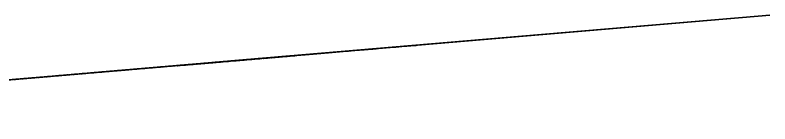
# Model space of a CAD drawing. Header units: millimetres. Extents: x 235072 to 246269, y 20126 to 21085.
# Drawn here: x 245739 to 246269, y 21008 to 21085 of the extents above; entities that cross this region are included whole.
import ezdxf

# ---------------------------------------------------------------- set-up
doc = ezdxf.new("R2010")
doc.units = ezdxf.units.MM
doc.header["$MEASUREMENT"] = 0
doc.linetypes.add('CENTER2', pattern=[1.125, 0.75, -0.125, 0.125, -0.125])
doc.linetypes.add('HIDDEN2', pattern=[0.1875, 0.125, -0.0625])
for name, color, linetype in [('Section 2-150-SL-B4-221', 85, 'Continuous'), ('Section 2-150-SL-B4-249', 85, 'Continuous'), ('Section 2-CENTER', 1, 'CENTER2'), ('Section 2-HIDDEN', 7, 'HIDDEN2'), ('Section 2-PROPOSED_PIPE_SUPPORT_3', 6, 'Continuous'), ('Section 2-RE', 5, 'Continuous'), ('Section 2-SLUDGE TO STRAIN PRESS INLET', 3, 'Continuous')]:
    doc.layers.add(name, color=color, linetype=linetype)

# ---------------------------------------------------------------- blocks, each defined once
blk = doc.blocks.new('*U318')
at = {"layer": 'Section 2-CENTER'}
blk.add_line((245910.74, 21054.5, 23686.02), (245393.08, 21010.18, 24205.57), dxfattribs=at)
at = {"layer": 'Section 2-HIDDEN'}
for p, q in [((245867.92, 21050.83, 23686.33), (245889.49, 21052.68, 23664.69)), ((245899.95, 21053.57, 23675.18), (245889.49, 21052.68, 23664.69)), ((245393.08, 21010.18, 24205.57), (245379.66, 21009.03, 24219.04))]:
    blk.add_line(p, q, dxfattribs=at)
at = {"layer": 'Section 2-RE', "color": 0, "linetype": 'ByBlock', "lineweight": -2}
for p, q in [((245414.33, 21012, 24226.9), (245931.99, 21056.32, 23707.34)), ((245931.99, 21056.32, 23707.34), (245899.95, 21053.57, 23675.18)), ((245371.83, 21008.36, 24184.24), (245867.92, 21050.83, 23686.33))]:
    blk.add_line(p, q, dxfattribs=at)
blk = doc.blocks.new('*U320')
at = {"layer": 'Section 2-150-SL-B4-249', "color": 0, "linetype": 'ByBlock', "lineweight": -2}
for p, q in [((245709.27, 21037.25, 24178.59), (245937.04, 21056.75, 24178.59)), ((245937.04, 21056.75, 24346.87), (245709.27, 21037.25, 24346.87)), ((245709.27, 21037.25, 24346.87), (245709.27, 21037.25, 24178.59))]:
    blk.add_line(p, q, dxfattribs=at)
at = {"layer": 'Section 2-150-SL-B4-249', "color": 0, "linetype": 'ByBlock', "lineweight": -2, "extrusion": (-0.085306, 0.996355, 4.85738e-29)}
blk.add_arc((-246836.81, 24262.73), 84.14, 90, 270, dxfattribs=at)
at = {"layer": 'Section 2-CENTER'}
blk.add_line((245709.27, 21037.25, 24262.73), (245937.04, 21056.75, 24262.73), dxfattribs=at)
at = {"layer": 'Section 2-HIDDEN', "extrusion": (-0.085306, 0.996355, 2.4208e-29)}
blk.add_arc((-246836.81, 24262.73), 84.14, 0, 90, dxfattribs=at)
at = {"layer": 'Section 2-HIDDEN', "extrusion": (-0.085306, 0.996355, 2.27748e-29)}
blk.add_arc((-246836.81, 24262.73), 84.14, 270, 360, dxfattribs=at)
blk = doc.blocks.new('*U321')
at = {"layer": 'Section 2-PROPOSED_PIPE_SUPPORT_3', "color": 0, "linetype": 'ByBlock', "lineweight": -2}
for p, q in [((246095.1, 21070.28, 23848.59), (245791.26, 21044.27, 23848.59)), ((246095.1, 21070.28, 23841.89), (245797.93, 21044.84, 23841.89)), ((246095.1, 21070.28, 23833.89), (245805.9, 21045.52, 23833.89)), ((246095.1, 21070.28, 23763.29), (245876.25, 21051.55, 23763.29)), ((246095.1, 21070.28, 23755.29), (245884.22, 21052.23, 23755.29)), ((246095.1, 21070.28, 23748.59), (245890.89, 21052.8, 23748.59)), ((245805.89, 21045.52, 23748.59), (245778.97, 21043.22, 23748.59)), ((245799.22, 21044.95, 23755.29), (245778.97, 21043.22, 23755.29)), ((245791.25, 21044.27, 23763.29), (245778.97, 21043.22, 23763.29)), ((245778.97, 21043.22, 23775.61), (245778.97, 21043.22, 23763.29)), ((245778.97, 21043.22, 23755.29), (245778.97, 21043.22, 23748.59)), ((245778.97, 21043.22, 23763.29), (245778.97, 21043.22, 23755.29))]:
    blk.add_line(p, q, dxfattribs=at)
blk = doc.blocks.new('*U322')
at = {"layer": 'Section 2-PROPOSED_PIPE_SUPPORT_3', "color": 0, "linetype": 'ByBlock', "lineweight": -2}
for p, q in [((246095.1, 21070.28, 24171.89), (245778.97, 21043.22, 24171.89)), ((246095.1, 21070.28, 24163.89), (245778.97, 21043.22, 24163.89)), ((246095.1, 21070.28, 24093.29), (245778.97, 21043.22, 24093.29)), ((246095.1, 21070.28, 24085.29), (245778.97, 21043.22, 24085.29)), ((246095.1, 21070.28, 24078.59), (245778.97, 21043.22, 24078.59)), ((246095.1, 21070.28, 24178.59), (245937.04, 21056.75, 24178.59)), ((245778.97, 21043.22, 24163.89), (245778.97, 21043.22, 24093.29)), ((245778.97, 21043.22, 24171.89), (245778.97, 21043.22, 24163.89)), ((245778.97, 21043.22, 24178.59), (245778.97, 21043.22, 24171.89)), ((245778.97, 21043.22, 24085.29), (245778.97, 21043.22, 24078.59)), ((245778.97, 21043.22, 24093.29), (245778.97, 21043.22, 24085.29))]:
    blk.add_line(p, q, dxfattribs=at)
blk = doc.blocks.new('*U323')
at = {"layer": 'Section 2-PROPOSED_PIPE_SUPPORT_3', "color": 0, "linetype": 'ByBlock', "lineweight": -2}
for p, q in [((246095.1, 21070.28, 24508.59), (245778.97, 21043.22, 24508.59)), ((246095.1, 21070.28, 24501.89), (245778.97, 21043.22, 24501.89)), ((246095.1, 21070.28, 24493.89), (245778.97, 21043.22, 24493.89)), ((246095.1, 21070.28, 24423.29), (245778.97, 21043.22, 24423.29)), ((246095.1, 21070.28, 24415.29), (245778.97, 21043.22, 24415.29)), ((246095.1, 21070.28, 24408.59), (245778.97, 21043.22, 24408.59)), ((245778.97, 21043.22, 24493.89), (245778.97, 21043.22, 24423.29)), ((245778.97, 21043.22, 24501.89), (245778.97, 21043.22, 24493.89)), ((245778.97, 21043.22, 24508.59), (245778.97, 21043.22, 24501.89)), ((245778.97, 21043.22, 24415.29), (245778.97, 21043.22, 24408.59)), ((245778.97, 21043.22, 24423.29), (245778.97, 21043.22, 24415.29))]:
    blk.add_line(p, q, dxfattribs=at)
blk = doc.blocks.new('*U324')
at = {"layer": 'Section 2-PROPOSED_PIPE_SUPPORT_3', "color": 0, "linetype": 'ByBlock', "lineweight": -2}
for p, q in [((246095.1, 21070.28, 22871.59), (245778.97, 21043.22, 22871.59)), ((246095.1, 21070.28, 22864.89), (245778.97, 21043.22, 22864.89)), ((246095.1, 21070.28, 22856.89), (245778.97, 21043.22, 22856.89)), ((246095.1, 21070.28, 22786.29), (245778.97, 21043.22, 22786.29)), ((246095.1, 21070.28, 22778.29), (245778.97, 21043.22, 22778.29)), ((246095.1, 21070.28, 22771.59), (245778.97, 21043.22, 22771.59)), ((245778.97, 21043.22, 22856.89), (245778.97, 21043.22, 22786.29)), ((245778.97, 21043.22, 22864.89), (245778.97, 21043.22, 22856.89)), ((245778.97, 21043.22, 22871.59), (245778.97, 21043.22, 22864.89)), ((245778.97, 21043.22, 22778.29), (245778.97, 21043.22, 22771.59)), ((245778.97, 21043.22, 22786.29), (245778.97, 21043.22, 22778.29))]:
    blk.add_line(p, q, dxfattribs=at)
blk = doc.blocks.new('*U325')
at = {"layer": 'Section 2-PROPOSED_PIPE_SUPPORT_3', "color": 0, "linetype": 'ByBlock', "lineweight": -2}
for p, q in [((246095.1, 21070.28, 23559.18), (245778.97, 21043.22, 23559.18)), ((246095.1, 21070.28, 23552.48), (245778.97, 21043.22, 23552.48)), ((246095.1, 21070.28, 23544.48), (245778.97, 21043.22, 23544.48)), ((246095.1, 21070.28, 23473.88), (245778.97, 21043.22, 23473.88)), ((246095.1, 21070.28, 23465.88), (245778.97, 21043.22, 23465.88)), ((246095.1, 21070.28, 23459.18), (245778.97, 21043.22, 23459.18)), ((245778.97, 21043.22, 23544.48), (245778.97, 21043.22, 23473.88)), ((245778.97, 21043.22, 23552.48), (245778.97, 21043.22, 23544.48)), ((245778.97, 21043.22, 23559.18), (245778.97, 21043.22, 23552.48)), ((245778.97, 21043.22, 23465.88), (245778.97, 21043.22, 23459.18)), ((245778.97, 21043.22, 23473.88), (245778.97, 21043.22, 23465.88))]:
    blk.add_line(p, q, dxfattribs=at)
blk = doc.blocks.new('*U326')
at = {"layer": 'Section 2-PROPOSED_PIPE_SUPPORT_3', "color": 0, "linetype": 'ByBlock', "lineweight": -2}
for p, q in [((246095.1, 21070.28, 23251.59), (245778.97, 21043.22, 23251.59)), ((246095.1, 21070.28, 23244.89), (245778.97, 21043.22, 23244.89)), ((246095.1, 21070.28, 23236.89), (245778.97, 21043.22, 23236.89)), ((246095.1, 21070.28, 23166.29), (245778.97, 21043.22, 23166.29)), ((246095.1, 21070.28, 23158.29), (245778.97, 21043.22, 23158.29)), ((246095.1, 21070.28, 23151.59), (245778.97, 21043.22, 23151.59)), ((245778.97, 21043.22, 23236.89), (245778.97, 21043.22, 23166.29)), ((245778.97, 21043.22, 23244.89), (245778.97, 21043.22, 23236.89)), ((245778.97, 21043.22, 23251.59), (245778.97, 21043.22, 23244.89)), ((245778.97, 21043.22, 23158.29), (245778.97, 21043.22, 23151.59)), ((245778.97, 21043.22, 23166.29), (245778.97, 21043.22, 23158.29))]:
    blk.add_line(p, q, dxfattribs=at)
blk = doc.blocks.new('*U327')
at = {"layer": 'Section 2-PROPOSED_PIPE_SUPPORT_3', "color": 0, "linetype": 'ByBlock', "lineweight": -2}
for p, q in [((245821.11, 21046.82, 21892.97), (246269.46, 21085.21, 21892.97)), ((246269.46, 21085.21, 21904.97), (245821.11, 21046.82, 21904.97)), ((246269.46, 21085.21, 21892.97), (246269.46, 21085.21, 21904.97)), ((245821.11, 21046.82, 21904.97), (245821.11, 21046.82, 21892.97))]:
    blk.add_line(p, q, dxfattribs=at)
blk = doc.blocks.new('*U328')
at = {"layer": 'Section 2-PROPOSED_PIPE_SUPPORT_3', "color": 0, "linetype": 'ByBlock', "lineweight": -2}
for p, q in [((246085.14, 21069.43, 22154.97), (245846.01, 21048.96, 21914.97)), ((246095.1, 21070.28, 22154.97), (246085.14, 21069.43, 22154.97)), ((245846.01, 21048.96, 21914.97), (245846.01, 21048.96, 21904.97))]:
    blk.add_line(p, q, dxfattribs=at)
blk = doc.blocks.new('*U329')
at = {"layer": 'Section 2-CENTER'}
blk.add_line((245867.6, 21050.81, 23686.02), (245937.04, 21056.75, 23616.33), dxfattribs=at)
at = {"layer": 'Section 2-HIDDEN'}
for p, q in [((245888.84, 21052.62, 23707.34), (245878.38, 21051.73, 23696.83)), ((245910.41, 21054.47, 23685.69), (245888.84, 21052.62, 23707.34))]:
    blk.add_line(p, q, dxfattribs=at)
at = {"layer": 'Section 2-RE', "color": 0, "linetype": 'ByBlock', "lineweight": -2}
for p, q in [((245881.59, 21052, 23629.34), (245846.36, 21048.99, 23664.7)), ((245878.38, 21051.73, 23696.83), (245867.6, 21050.81, 23686.02)), ((245924.07, 21055.64, 23671.98), (245910.41, 21054.47, 23685.69)), ((245867.6, 21050.81, 23686.02), (245846.36, 21048.99, 23664.7))]:
    blk.add_line(p, q, dxfattribs=at)
at = {"layer": 'Section 2-RE', "color": 0, "linetype": 'ByBlock', "lineweight": -2, "extrusion": (0.085306, -0.996355, 0)}
blk.add_circle((246836.81, 23616.33), 57.15, dxfattribs=at)
blk = doc.blocks.new('*U330')
at = {"layer": 'Section 2-150-SL-B4-221', "color": 0, "linetype": 'ByBlock', "lineweight": -2, "extrusion": (0.085306, -0.996355, 0)}
blk.add_circle((246836.81, 23932.73), 84.14, dxfattribs=at)
blk = doc.blocks.new('*U331')
at = {"layer": 'Section 2-150-SL-B4-249', "color": 0, "linetype": 'ByBlock', "lineweight": -2, "extrusion": (-0.085306, 0.996355, -2.12716e-30)}
blk.add_arc((-246836.81, 24262.73), 84.14, 90, 270, dxfattribs=at)
at = {"layer": 'Section 2-HIDDEN', "extrusion": (-0.085306, 0.996355, -6.85099e-31)}
blk.add_arc((-246836.81, 24262.73), 84.14, 270, 90, dxfattribs=at)
blk = doc.blocks.new('*U332')
at = {"layer": 'Section 2-SLUDGE TO STRAIN PRESS INLET', "color": 0, "linetype": 'ByBlock', "lineweight": -2, "extrusion": (0.085306, -0.996355, 0)}
blk.add_circle((246836.81, 22955.73), 84.14, dxfattribs=at)
blk = doc.blocks.new('*U333')
at = {"layer": 'Section 2-SLUDGE TO STRAIN PRESS INLET', "color": 0, "linetype": 'ByBlock', "lineweight": -2, "extrusion": (0.085306, -0.996355, 0)}
blk.add_circle((246836.81, 23335.73), 84.14, dxfattribs=at)
blk = doc.blocks.new('*U334')
at = {"layer": 'Section 2-HIDDEN'}
blk.add_open_spline([(245937.03, 21056.75, 23848.59), (245937.03, 21056.75, 23862.61), (245937.03, 21056.75, 23890.66), (245937.04, 21056.75, 23932.73), (245937.04, 21056.75, 23974.8), (245937.04, 21056.75, 24002.84), (245937.04, 21056.75, 24016.87)], degree=3, dxfattribs=at)
blk = doc.blocks.new('*U335')
at = {"layer": 'Section 2-HIDDEN'}
blk.add_open_spline([(245937.03, 21056.75, 24178.59), (245937.03, 21056.75, 24192.61), (245937.03, 21056.75, 24220.66), (245937.04, 21056.75, 24262.73), (245937.04, 21056.75, 24304.8), (245937.04, 21056.75, 24332.84), (245937.04, 21056.75, 24346.87)], degree=3, dxfattribs=at)
blk = doc.blocks.new('*U336')
at = {"layer": 'Section 2-HIDDEN'}
blk.add_open_spline([(245937.04, 21056.75, 22871.59), (245937.04, 21056.75, 22885.61), (245937.04, 21056.75, 22913.66), (245937.04, 21056.75, 22955.73), (245937.04, 21056.75, 22997.8), (245937.04, 21056.75, 23025.84), (245937.04, 21056.75, 23039.87)], degree=3, dxfattribs=at)
blk = doc.blocks.new('*U337')
at = {"layer": 'Section 2-HIDDEN'}
blk.add_open_spline([(245937.04, 21056.75, 23251.59), (245937.04, 21056.75, 23265.61), (245937.04, 21056.75, 23293.66), (245937.04, 21056.75, 23335.73), (245937.04, 21056.75, 23377.8), (245937.04, 21056.75, 23405.84), (245937.04, 21056.75, 23419.87)], degree=3, dxfattribs=at)
blk = doc.blocks.new('*U338')
at = {"layer": 'Section 2-PROPOSED_PIPE_SUPPORT_3', "color": 0, "linetype": 'ByBlock', "lineweight": -2}
for p, q in [((246095.1, 21070.28, 21904.97), (246244.56, 21083.08, 21904.97)), ((246244.56, 21083.08, 24558.59), (246095.1, 21070.28, 24558.59)), ((246244.56, 21083.08, 21904.97), (246244.56, 21083.08, 24558.59)), ((246095.1, 21070.28, 24558.59), (246095.1, 21070.28, 21904.97))]:
    blk.add_line(p, q, dxfattribs=at)

msp = doc.modelspace()

# ---------------------------------------------------------------- block references
at = {"layer": 'Section 2-150-SL-B4-221'}
for name in ['*U330', '*U334']:
    msp.add_blockref(name, (0, 0), dxfattribs=at)
at = {"layer": 'Section 2-150-SL-B4-249'}
for name in ['*U320', '*U331', '*U335']:
    msp.add_blockref(name, (0, 0), dxfattribs=at)
at = {"layer": 'Section 2-PROPOSED_PIPE_SUPPORT_3'}
for name in ['*U327', '*U338', '*U321', '*U322', '*U323', '*U324', '*U325', '*U326', '*U328']:
    msp.add_blockref(name, (0, 0), dxfattribs=at)
at = {"layer": 'Section 2-RE'}
for name in ['*U329', '*U318']:
    msp.add_blockref(name, (0, 0), dxfattribs=at)
at = {"layer": 'Section 2-SLUDGE TO STRAIN PRESS INLET'}
for name in ['*U332', '*U333', '*U336', '*U337']:
    msp.add_blockref(name, (0, 0), dxfattribs=at)

doc.saveas('drawing.dxf')
